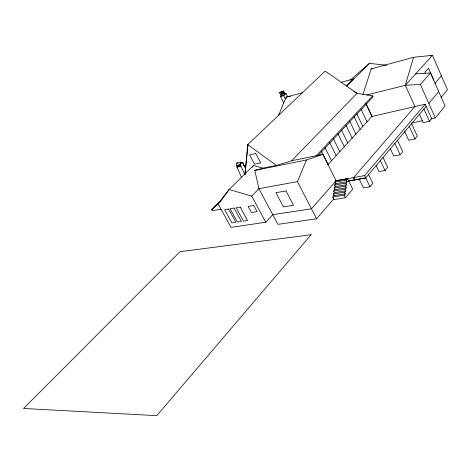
<?xml version="1.0" encoding="UTF-8"?>
<svg xmlns="http://www.w3.org/2000/svg" width="471" height="471" viewBox="0 0 471 471"><rect width="100%" height="100%" fill="white"/><g stroke="black" fill="none" stroke-linecap="round" stroke-linejoin="round"><path stroke-width="0.71" d="M244.973 174.606L247.717 144.615L325.208 71.08L357.006 93.305L372.602 95.854L373.085 96.891L318.06 155.524M245.02 174.37L248.005 144.821M241.329 162.725L242.618 162.454L240.616 162.248L240.122 164.868L240.875 166.245L237.007 167.087L236.254 165.686L236.754 163.078L240.616 162.248L242.559 162.33L245.538 168.224M244.908 174.405L240.063 164.744L240.616 162.248M414.933 106.564L405.313 85.304L413.567 57.279L432.437 55.337L447.45 89.731L440.997 97.473M362.888 94.671L371.172 68.89L413.567 57.279M278.697 115.006L286.127 97.103L302.305 92.752M322.912 154.341L292.203 160.629L276.383 165.445L263.053 168.153L254.811 170.431L258.909 188.688L277.925 224.355L316.6 218.785L297.448 181.635L306.48 159.963L322.912 154.341L336.117 180.787M220.522 201.458L229.089 189.519L253.445 165.521L263.053 168.153M252.179 167.252L253.445 165.521M431.006 118.875L435.322 117.938L445.071 105.993L430.529 72.958L415.622 73.912M404.418 131.009L408.657 140.187L415.028 138.904L417.3 136.137L411.589 123.638M419.473 114.27L423.258 122.643L429.475 121.306L431.666 118.639L425.195 104.203L371.943 116.461L327.598 165.038M390.294 148.712L393.738 156.031L400.203 154.8L402.782 151.668L397.495 140.317M376.188 165.674L379.008 171.55L385.048 170.473L387.668 167.305L383 157.479M359.185 179.092L363.482 187.876L370.012 186.787L372.832 183.39L368.563 174.582M348.281 181.064L365.714 177.95L426.167 106.369M428.816 103.367L438.742 91.615M347.574 178.703L346.35 180.11L347.145 181.706L345.914 183.119L346.709 184.714L345.478 186.139L346.273 187.735L345.043 189.165L345.838 190.761L344.601 192.197L345.396 193.793L333.974 195.659L332.732 197.096L333.986 199.58L345.42 197.755L352.732 189.142L347.574 178.703L336.2 180.717L311.443 208.777L272.762 214.664L265.756 222.235L231.078 227.363L218.02 203.784L229.089 189.519L251.691 196.083L265.756 222.235M335.482 180.835L364.578 175.618L425.195 104.203M332.732 197.096L344.166 195.241L345.396 193.793M414.821 106.587L353.633 177.62L354.769 179.928M434.827 83.467L441.392 75.849M316.6 218.785L333.815 198.85M333.974 195.659L333.18 194.081L334.422 192.657L345.838 190.761M334.422 192.657L333.627 191.079L334.869 189.66L346.273 187.735M334.869 189.66L334.074 188.082L335.311 186.675L346.709 184.714M335.311 186.675L334.522 185.097L335.758 183.69L347.145 181.706M366.656 95.007L405.313 85.304L420.379 84.462L430.529 72.958M405.313 85.304L432.437 55.337L430.341 55.902M316.006 156.019L372.602 95.854M251.691 196.083L258.909 188.688L297.448 181.635M346.65 86.275L369.441 63.379L386.609 65.257M350.118 80.17L369.441 63.379M221.04 209.242L212.297 210.714L211.703 209.648L220.575 200.876M219.05 202.765L211.703 209.648M240.063 164.744L242.559 162.33L245.691 168.589M286.28 98.109L285.349 98.981L283.666 95.631L285.997 93.464L287.669 96.796M283.725 102.837L280.516 96.484L281.917 95.183M283.63 93.694L284.307 95.036L281.158 95.89L280.481 94.553L283.63 93.694L284.714 92.687L285.391 94.029M279.633 92.864L282.777 91.998L283.866 90.997L282.924 92.287L279.78 93.152L279.633 92.864L280.722 91.863L283.866 90.997M280.481 94.553L281.57 93.546M281.552 94.053L283.118 93.623L282.423 92.251L280.863 92.681L281.552 94.053L283.548 93.223L282.859 91.851M283.118 93.623L283.548 93.223M279.78 93.152L280.869 92.151L284.013 91.286M346.132 85.793L353.65 78.94L340.986 82.348M351.684 79.923L353.65 78.94M282.83 93.205L284.714 92.687M284.743 93.806L285.997 93.464M280.516 96.484L283.666 95.631M411.607 123.066L422.387 120.735M243.33 163.867L243.554 165.445M240.834 166.287L237.007 167.087L241.546 177.538M254.811 170.431L306.48 159.963M286.127 97.103L290.548 96.225M346.35 180.11L334.969 182.112L335.758 183.69M348.34 180.988L365.714 177.95M334.522 185.097L345.914 183.119M334.074 188.082L345.478 186.139M333.627 191.079L345.043 189.165M333.18 194.081L344.601 192.197M371.172 68.89L372.602 68.731M236.754 163.078L238.085 163.207M291.826 160.605L357.006 93.305L353.65 91.439M247.717 144.615L276.383 165.445M240.104 164.709L240.875 166.245M344.166 195.241L345.42 197.755M321.422 151.197L328.075 164.52M325.002 147.576L331.537 160.723M329.706 142.572L336.17 155.654M333.391 138.645L339.797 151.674M353.45 177.649L354.586 179.957M337.972 133.77L344.313 146.734M364.578 175.618L370.012 186.787M341.475 130.043L347.757 142.954M345.944 125.286L352.161 138.133M349.723 121.259L355.882 134.052M356.83 113.888L362.829 126.446M354.139 116.755L360.174 129.354M380.35 160.617L385.048 170.473M361.092 109.354L367.021 121.848M366.097 103.814L372.049 116.437M365.991 103.844L371.943 116.461M394.881 143.419L400.203 154.8M409.281 126.363L415.028 138.904M425.448 73.659L424.848 72.34L428.48 68.271L433.826 80.052M423.947 109.001L429.475 121.306M420.379 84.462L435.322 117.938M311.101 234.746L156.778 415.663L23.55 408.469L179.987 251.691L311.101 234.746M255.753 153.522L249.618 154.871L254.546 164.167L260.681 162.884L255.753 153.522M240.122 164.838L236.254 165.686L240.122 164.868M286.015 190.92L275.924 192.698L283.401 206.887L293.51 205.268L286.015 190.92M234.081 208.052L230.054 208.724L237.36 222.006L241.393 221.394L234.081 208.052M228.6 209.071L224.62 209.736L231.915 222.936L235.9 222.33L228.6 209.071M240.222 207.105L236.148 207.788L243.46 221.158L247.546 220.54L240.222 207.105M253.739 205.503L248.14 206.439L251.461 212.574L257.072 211.679L253.739 205.503"/></g></svg>
